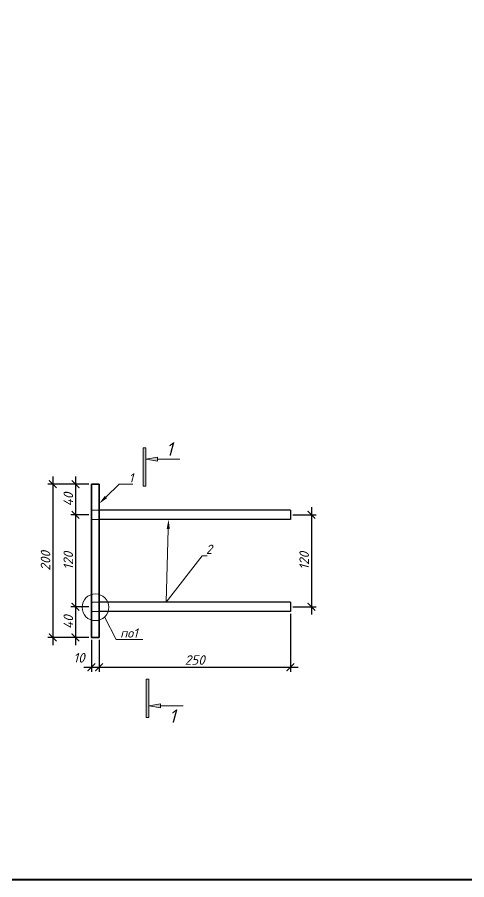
# Model space of a CAD drawing. Header units: millimetres. Extents: x -1807136 to 209800, y 0 to 410608.
# Drawn here: x 66833 to 67420, y 56757 to 57882 of the extents above; entities that cross this region are included whole.
import ezdxf
from ezdxf import colors
from ezdxf.entities.mleader import LeaderData, LeaderLine
from ezdxf.enums import TextEntityAlignment as Align
from ezdxf.math import Vec2, Vec3

# ---------------------------------------------------------------- set-up
doc = ezdxf.new("R2010")
doc.units = ezdxf.units.MM
doc.header["$PDMODE"] = 3
doc.layers.get('0').update_dxf_attribs({"lineweight": 5})
doc.layers.get('Defpoints').update_dxf_attribs({"lineweight": 0})
for name, color, linetype, lineweight in [('!!!Металл разрез', 7, 'Continuous', 35), ('#Dimensions', 7, 'Continuous', 9), ('#Арматура', 152, 'Continuous', 30), ('k_ Размеры', 7, 'Continuous', 15)]:
    doc.layers.add(name, color=color, linetype=linetype, lineweight=lineweight)
doc.styles.add('STEP PR', font='isocpeui.ttf')
doc.dimstyles.new('SPDS', dxfattribs={"dimscale": 10, "dimtxt": 2.5, "dimasz": 2, "dimexe": 1.25, "dimexo": 0.625, "dimtad": 1, "dimdec": 0, "dimrnd": 0.001, "dimtxsty": 'STEP PR', "dimblk": 'ARCHTICK', "dimcen": 2.5, "dimdle": 2, "dimclrd": 256, "dimclre": 256, "dimclrt": 7, "dimadec": 0, "dimazin": 2, "dimtfac": 0.75, "dimtdec": 0, "dimtmove": 1, "dimatfit": 3, "dimfxl": 1, "dimtolj": 1, "dimarcsym": 1})

# ---------------------------------------------------------------- blocks, each defined once
blk = doc.blocks.new('_ArchTick')
at = {"color": 0, "linetype": 'ByBlock', "const_width": 0.15}
blk.add_lwpolyline([(-0.5, -0.5), (0.5, 0.5)], dxfattribs=at)
blk = doc.blocks.new('*D219')
at = {"layer": '#Dimensions', "lineweight": -2, "transparency": 16777216}
for p, q in [((66879.5, 57283.3), (66879.5, 57063.3)), ((66926.8, 57273.3), (66873.2, 57273.3)), ((66926.8, 57073.3), (66873.2, 57073.3))]:
    blk.add_line(p, q, dxfattribs=at)
at = {"layer": 'Defpoints', "color": 0, "transparency": 16777216}
for p in [(66929.9, 57273.3), (66879.5, 57073.3), (66929.9, 57073.3)]:
    blk.add_point(p, dxfattribs=at)
at = {"layer": '#Dimensions', "lineweight": -2, "transparency": 16777216, "xscale": 10, "yscale": 10, "zscale": 10}
for p, rotation in [((66879.5, 57273.3), 90), ((66879.5, 57073.3), 270)]:
    blk.add_blockref('_ArchTick', p, dxfattribs=dict(at, rotation=rotation))
at = {"layer": '#Dimensions', "color": 7, "transparency": 16777216, "insert": (66870.1, 57173.3), "char_height": 12.5, "attachment_point": 5, "rotation": 90, "style": 'STEP PR'}
blk.add_mtext('\\A1;200', dxfattribs=at)
blk = doc.blocks.new('*D220')
at = {"layer": '#Dimensions', "lineweight": -2, "transparency": 16777216}
for p, q in [((66929.9, 57070.2), (66929.9, 57028.3)), ((66939.9, 57070.2), (66939.9, 57028.3)), ((66919.9, 57034.5), (66949.9, 57034.5))]:
    blk.add_line(p, q, dxfattribs=at)
at = {"layer": 'Defpoints', "color": 0, "transparency": 16777216}
for p in [(66929.9, 57073.3), (66939.9, 57073.3), (66939.9, 57034.5)]:
    blk.add_point(p, dxfattribs=at)
at = {"layer": '#Dimensions', "lineweight": -2, "transparency": 16777216, "xscale": 10, "yscale": 10, "zscale": 10, "rotation": 180}
blk.add_blockref('_ArchTick', (66929.9, 57034.5), dxfattribs=at)
at = {"layer": '#Dimensions', "lineweight": -2, "transparency": 16777216, "xscale": 10, "yscale": 10, "zscale": 10}
blk.add_blockref('_ArchTick', (66939.9, 57034.5), dxfattribs=at)
at = {"layer": '#Dimensions', "color": 7, "transparency": 16777216, "insert": (66913.8, 57046.8), "char_height": 12.5, "attachment_point": 5, "style": 'STEP PR'}
blk.add_mtext('\\A1;10', dxfattribs=at)
blk = doc.blocks.new('*D221')
at = {"layer": '#Dimensions', "lineweight": -2, "transparency": 16777216}
for p, q in [((67189.9, 57104.2), (67189.9, 57028.3)), ((66939.9, 57070.2), (66939.9, 57028.3)), ((66929.9, 57034.5), (67199.9, 57034.5))]:
    blk.add_line(p, q, dxfattribs=at)
at = {"layer": 'Defpoints', "color": 0, "transparency": 16777216}
for p in [(67189.9, 57107.3), (66939.9, 57073.3), (67189.9, 57034.5)]:
    blk.add_point(p, dxfattribs=at)
at = {"layer": '#Dimensions', "lineweight": -2, "transparency": 16777216, "xscale": 10, "yscale": 10, "zscale": 10, "rotation": 180}
blk.add_blockref('_ArchTick', (66939.9, 57034.5), dxfattribs=at)
at = {"layer": '#Dimensions', "lineweight": -2, "transparency": 16777216, "xscale": 10, "yscale": 10, "zscale": 10}
blk.add_blockref('_ArchTick', (67189.9, 57034.5), dxfattribs=at)
at = {"layer": '#Dimensions', "color": 7, "transparency": 16777216, "insert": (67064.9, 57043.9), "char_height": 12.5, "attachment_point": 5, "style": 'STEP PR'}
blk.add_mtext('\\A1;250', dxfattribs=at)
blk = doc.blocks.new('*D222')
at = {"layer": '#Dimensions', "lineweight": -2, "transparency": 16777216}
for p, q in [((67217.1, 57243.3), (67217.1, 57103.3)), ((67193, 57233.3), (67223.3, 57233.3)), ((67193, 57113.3), (67223.3, 57113.3))]:
    blk.add_line(p, q, dxfattribs=at)
at = {"layer": 'Defpoints', "color": 0, "transparency": 16777216}
for p in [(67189.9, 57233.3), (67189.9, 57113.3), (67217.1, 57113.3)]:
    blk.add_point(p, dxfattribs=at)
at = {"layer": '#Dimensions', "lineweight": -2, "transparency": 16777216, "xscale": 10, "yscale": 10, "zscale": 10}
for p, rotation in [((67217.1, 57233.3), 90), ((67217.1, 57113.3), 270)]:
    blk.add_blockref('_ArchTick', p, dxfattribs=dict(at, rotation=rotation))
at = {"layer": '#Dimensions', "color": 7, "transparency": 16777216, "insert": (67207.7, 57173.3), "char_height": 12.5, "attachment_point": 5, "rotation": 90, "style": 'STEP PR'}
blk.add_mtext('\\A1;120', dxfattribs=at)
blk = doc.blocks.new('*U197')
at = {"linetype": 'ByBlock', "ltscale": 100}
h = blk.add_hatch(color=256, dxfattribs=at)
h.dxf.hatch_style = 1
h.paths.add_polyline_path([(35, 1000), (-35, 1000), (-35, 0), (35, 0)])
h = blk.add_hatch(color=256, dxfattribs=at)
h.dxf.hatch_style = 1
h.paths.add_polyline_path([(335, 750), (335, 700), (335, 650), (35, 700)])
for p, q in [((-35, 1000), (35, 1000)), ((-35, 0), (-35, 1000)), ((35, 1000), (35, 0)), ((35, 700), (335, 750)), ((35, 700), (335, 650)), ((335, 750), (335, 700)), ((335, 650), (335, 700)), ((35, 0), (-35, 0))]:
    blk.add_line(p, q, dxfattribs=at)
at = {"linetype": 'ByBlock', "ltscale": 100, "extrusion": (0, 1, 0), "elevation": 700}
blk.add_lwpolyline([(-925, 0), (-335, 0)], dxfattribs=at)
at = {"ltscale": 100, "style": 'STEP PR'}
blk.add_attdef('Nv', text='', height=350, dxfattribs=at).set_placement((781, 790), align=Align.RIGHT)
blk = doc.blocks.new('*U198')
at = {"linetype": 'ByBlock', "ltscale": 100}
h = blk.add_hatch(color=256, dxfattribs=at)
h.dxf.hatch_style = 1
h.paths.add_polyline_path([(35, 0), (-35, 0), (-35, -1000), (35, -1000)])
h = blk.add_hatch(color=256, dxfattribs=at)
h.dxf.hatch_style = 1
h.paths.add_polyline_path([(335, -750), (335, -700), (335, -650), (35, -700)])
for p, q in [((35, 0), (-35, 0)), ((-35, 0), (-35, -1000)), ((35, -1000), (35, 0)), ((35, -700), (335, -650)), ((335, -650), (335, -700)), ((35, -700), (335, -750)), ((335, -750), (335, -700)), ((-35, -1000), (35, -1000))]:
    blk.add_line(p, q, dxfattribs=at)
at = {"linetype": 'ByBlock', "ltscale": 100, "extrusion": (0, -1, 0), "elevation": 700}
blk.add_lwpolyline([(925, 0), (335, 0)], dxfattribs=at)
at = {"ltscale": 100, "style": 'STEP PR'}
blk.add_attdef('Nv', text='', height=350, dxfattribs=at).set_placement((781, -1140), align=Align.RIGHT)
blk = doc.blocks.new('*D231')
at = {"layer": '#Dimensions', "lineweight": -2, "transparency": 16777216}
for p, q in [((66909.2, 57283.3), (66909.2, 57223.3)), ((66926.8, 57273.3), (66903, 57273.3)), ((66926.8, 57233.3), (66903, 57233.3))]:
    blk.add_line(p, q, dxfattribs=at)
at = {"layer": 'Defpoints', "color": 0, "transparency": 16777216}
for p in [(66929.9, 57273.3), (66909.2, 57233.3), (66929.9, 57233.3)]:
    blk.add_point(p, dxfattribs=at)
at = {"layer": '#Dimensions', "lineweight": -2, "transparency": 16777216, "xscale": 10, "yscale": 10, "zscale": 10}
for p, rotation in [((66909.2, 57273.3), 90), ((66909.2, 57233.3), 270)]:
    blk.add_blockref('_ArchTick', p, dxfattribs=dict(at, rotation=rotation))
at = {"layer": '#Dimensions', "color": 7, "transparency": 16777216, "insert": (66899.8, 57253.3), "char_height": 12.5, "attachment_point": 5, "rotation": 90, "style": 'STEP PR'}
blk.add_mtext('\\A1;40', dxfattribs=at)
blk = doc.blocks.new('*D232')
at = {"layer": '#Dimensions', "lineweight": -2, "transparency": 16777216}
for p, q in [((66909.2, 57243.3), (66909.2, 57103.3)), ((66926.8, 57233.3), (66903, 57233.3)), ((66926.8, 57113.3), (66903, 57113.3))]:
    blk.add_line(p, q, dxfattribs=at)
at = {"layer": 'Defpoints', "color": 0, "transparency": 16777216}
for p in [(66929.9, 57233.3), (66909.2, 57113.3), (66929.9, 57113.3)]:
    blk.add_point(p, dxfattribs=at)
at = {"layer": '#Dimensions', "lineweight": -2, "transparency": 16777216, "xscale": 10, "yscale": 10, "zscale": 10}
for p, rotation in [((66909.2, 57233.3), 90), ((66909.2, 57113.3), 270)]:
    blk.add_blockref('_ArchTick', p, dxfattribs=dict(at, rotation=rotation))
at = {"layer": '#Dimensions', "color": 7, "transparency": 16777216, "insert": (66899.8, 57173.3), "char_height": 12.5, "attachment_point": 5, "rotation": 90, "style": 'STEP PR'}
blk.add_mtext('\\A1;120', dxfattribs=at)
blk = doc.blocks.new('*D233')
at = {"layer": '#Dimensions', "lineweight": -2, "transparency": 16777216}
for p, q in [((66909.2, 57123.3), (66909.2, 57063.3)), ((66926.8, 57113.3), (66903, 57113.3)), ((66926.8, 57073.3), (66903, 57073.3))]:
    blk.add_line(p, q, dxfattribs=at)
at = {"layer": 'Defpoints', "color": 0, "transparency": 16777216}
for p in [(66929.9, 57113.3), (66909.2, 57073.3), (66929.9, 57073.3)]:
    blk.add_point(p, dxfattribs=at)
at = {"layer": '#Dimensions', "lineweight": -2, "transparency": 16777216, "xscale": 10, "yscale": 10, "zscale": 10}
for p, rotation in [((66909.2, 57113.3), 90), ((66909.2, 57073.3), 270)]:
    blk.add_blockref('_ArchTick', p, dxfattribs=dict(at, rotation=rotation))
at = {"layer": '#Dimensions', "color": 7, "transparency": 16777216, "insert": (66899.8, 57093.3), "char_height": 12.5, "attachment_point": 5, "rotation": 90, "style": 'STEP PR'}
blk.add_mtext('\\A1;40', dxfattribs=at)
blk = doc.blocks.new('_None')

msp = doc.modelspace()

# ---------------------------------------------------------------- linework, layer by layer
at = {"layer": '!!!Металл разрез'}
msp.add_lwpolyline([(66929.91423, 57273.31396), (66939.91423, 57273.31396), (66939.91423, 57073.31396), (66929.91423, 57073.31396)], close=True, dxfattribs=at)
at = {"layer": '#Арматура'}
for points in [[(67189.91423, 57239.31396), (66939.91423, 57239.31396)], [(67189.91423, 57239.31396), (67189.91423, 57227.31396)], [(67189.91423, 57227.31396), (66939.91423, 57227.31396)], [(67189.91423, 57119.31396), (66939.91423, 57119.31396)], [(67189.91423, 57119.31396), (67189.91423, 57107.31396)], [(67189.91423, 57107.31396), (66939.91423, 57107.31396)]]:
    msp.add_lwpolyline(points, dxfattribs=at)
at = {"color": 3, "lineweight": 40}
msp.add_lwpolyline([(65502.95204, 65759.17017), (89179.3989, 65759.17017), (89179.3989, 56757.24038), (65502.95204, 56757.24038)], close=True, dxfattribs=at)
for points in [[(66939.91423, 57239.31396), (66929.91423, 57239.31396)], [(66929.91423, 57239.31396), (66929.91423, 57227.31396)], [(66939.91423, 57227.31396), (66929.91423, 57227.31396)], [(66939.91423, 57119.31396), (66929.91423, 57119.31396)], [(66929.91423, 57119.31396), (66929.91423, 57107.31396)], [(66939.91423, 57107.31396), (66929.91423, 57107.31396)]]:
    msp.add_lwpolyline(points)
at = {"layer": 'k_ Размеры'}
msp.add_circle((66935.1832, 57112.70635), 17.38977, dxfattribs=at)

# ---------------------------------------------------------------- block references
ref = msp.add_blockref('*U197', (66999.28605, 57270.93253), dxfattribs=dict(xscale=0.05, yscale=0.05, zscale=0.05))
ref.add_attrib('Nv', '1', dxfattribs={"ltscale": 100, "height": 17.5, "style": 'STEP PR'}).set_placement((67036.1171, 57310.43319), align=Align.RIGHT)
ref = msp.add_blockref('*U198', (67003.30297, 57019.03647), dxfattribs=dict(xscale=0.05, yscale=0.05, zscale=0.05))
ref.add_attrib('Nv', '1', dxfattribs={"ltscale": 100, "height": 17.5, "style": 'STEP PR'}).set_placement((67040.13402, 56962.0358), align=Align.RIGHT)

# ---------------------------------------------------------------- dimensions: what is measured, and where the dimension line sits
at = {"layer": '#Dimensions'}
for base, p1, p2, picture, middle in [((66879.48369, 57073.31396), (66929.91423, 57273.31396), (66929.91423, 57073.31396), '*D219', (66870.10869, 57173.31396)), ((66909.21034, 57233.31396), (66929.91423, 57273.31396), (66929.91423, 57233.31396), '*D231', (66899.83534, 57253.31396)), ((66909.21034, 57113.31396), (66929.91423, 57233.31396), (66929.91423, 57113.31396), '*D232', (66899.83534, 57173.31396)), ((67217.07151, 57113.31396), (67189.91423, 57233.31396), (67189.91423, 57113.31396), '*D222', (67207.69651, 57173.31396)), ((66909.21034, 57073.31396), (66929.91423, 57113.31396), (66929.91423, 57073.31396), '*D233', (66899.83534, 57093.31396))]:
    dim = msp.add_linear_dim(base=base, p1=p1, p2=p2, angle=90, dimstyle='SPDS', override={"dimscale": 5}, dxfattribs=at)
    dim.commit()
    dim.dimension.update_dxf_attribs({"geometry": picture, "text_midpoint": middle})
dim = msp.add_linear_dim(base=(67189.91423, 57034.51909), p1=(66939.91423, 57073.31396), p2=(67189.91423, 57107.31396), dimstyle='SPDS', override={"dimscale": 5}, dxfattribs=at)
dim.commit()
dim.dimension.update_dxf_attribs({"geometry": '*D221', "text_midpoint": (67064.91423, 57043.89409)})
dim = msp.add_linear_dim(base=(66939.91423, 57034.51909), p1=(66929.91423, 57073.31396), p2=(66939.91423, 57073.31396), dimstyle='SPDS', override={"dimscale": 5}, dxfattribs=at)
dim.commit()
dim.dimension.update_dxf_attribs({"geometry": '*D220', "text_midpoint": (66913.83351, 57037.41231), "dimtype": 160})

# ---------------------------------------------------------------- leaders
at = {"layer": 'k_ Размеры'}
ml = msp.add_multileader_mtext('Standard', dxfattribs=at)
ml.set_content('\\A1; 1', color=256, style='STEP PR')
ml.set_leader_properties(color=256, linetype='ByLayer', lineweight=-1)
ml.build(insert=Vec2(0, 0))
ml.multileader.update_dxf_attribs({"text_left_attachment_type": 6, "text_right_attachment_type": 6, "dogleg_length": 0, "arrow_head_size": 12.5, "scale": 0.05})
ctx = ml.context
ctx.base_point, ctx.scale, ctx.char_height, ctx.arrow_head_size, ctx.landing_gap_size, ctx.plane_origin = Vec3(66966.12396, 57273.14076), 0.05, 12, 12.5, 5, Vec3(74944.91514, 49602.92548)
ctx.left_attachment, ctx.right_attachment = 6, 6
notes = []
notes.append((ctx, [(0, (1, 1, 0), (66966.12396, 57273.14076), (1, 0), 0, [(2, [(66939.91423, 57247.81127)], 0, [])])]))
ctx.mtext.insert, ctx.mtext.rotation, ctx.mtext.flow_direction = Vec3(66971.12396, 57287.54076), 6.2831853072, 5
ml = msp.add_multileader_mtext('Standard', dxfattribs=at)
ml.set_content('\\A1; 2    ', color=256, style='STEP PR')
ml.set_leader_properties(color=256, linetype='ByLayer', lineweight=-1)
ml.build(insert=Vec2(0, 0))
ml.multileader.update_dxf_attribs({"text_left_attachment_type": 6, "text_right_attachment_type": 6, "dogleg_length": 0, "arrow_head_size": 12.5, "scale": 0.05})
ctx = ml.context
ctx.base_point, ctx.scale, ctx.char_height, ctx.arrow_head_size, ctx.landing_gap_size, ctx.plane_origin = Vec3(67074.48213, 57180.02071), 0.05, 12, 12.5, 5, Vec3(75077.99807, 49465.29329)
ctx.left_attachment, ctx.right_attachment = 6, 6
notes.append((ctx, [(0, (1, 1, 0), (67074.48213, 57180.02071), (1, 0), 0, [(2, [(67030.65281, 57227.31396), (67027.51768, 57119.31396)], 0, [])])]))
ctx.mtext.insert, ctx.mtext.rotation, ctx.mtext.width, ctx.mtext.defined_height, ctx.mtext.flow_direction = Vec3(67079.48213, 57194.42071), 6.2831853072, 30.8796619, 14.4, 5
ml = msp.add_multileader_mtext('Standard', dxfattribs=at)
ml.set_content('\\A1;по1', color=256, style='STEP PR')
ml.set_leader_properties(color=256, linetype='ByLayer', lineweight=-1)
ml.set_arrow_properties(name='NONE')
ml.build(insert=Vec2(0, 0))
ml.multileader.update_dxf_attribs({"text_left_attachment_type": 6, "text_right_attachment_type": 6, "dogleg_length": 0, "arrow_head_size": 12, "scale": 0.05})
ctx = ml.context
ctx.base_point, ctx.scale, ctx.char_height, ctx.arrow_head_size, ctx.landing_gap_size, ctx.plane_origin = Vec3(66962.48096, 57070.71218), 0.05, 12, 12, 5, Vec3(72553.57898, 44287.14921)
ctx.left_attachment, ctx.right_attachment = 6, 6
notes.append((ctx, [(0, (1, 1, 0), (66962.48096, 57070.71218), (1, 0), 0, [(0, [(66947.23326, 57100.16841)], 0, [])])]))
ctx.mtext.insert, ctx.mtext.rotation, ctx.mtext.flow_direction = Vec3(66967.48096, 57085.11218), 6.2831853072, 5
for ctx, leaders in notes:
    for number, flags, end, landing, length, lines in leaders:
        leader = LeaderData()
        leader.index, (leader.has_last_leader_line, leader.has_dogleg_vector, leader.attachment_direction) = number, flags
        leader.last_leader_point, leader.dogleg_vector, leader.dogleg_length = Vec3(end), Vec3(landing), length
        for number, points, colour, breaks in lines:
            line = LeaderLine()
            line.index, line.vertices, line.color, line.breaks = number, Vec3.list(points), colors.encode_raw_color(colour), breaks
            leader.lines.append(line)
        ctx.leaders.append(leader)

doc.saveas('drawing.dxf')
